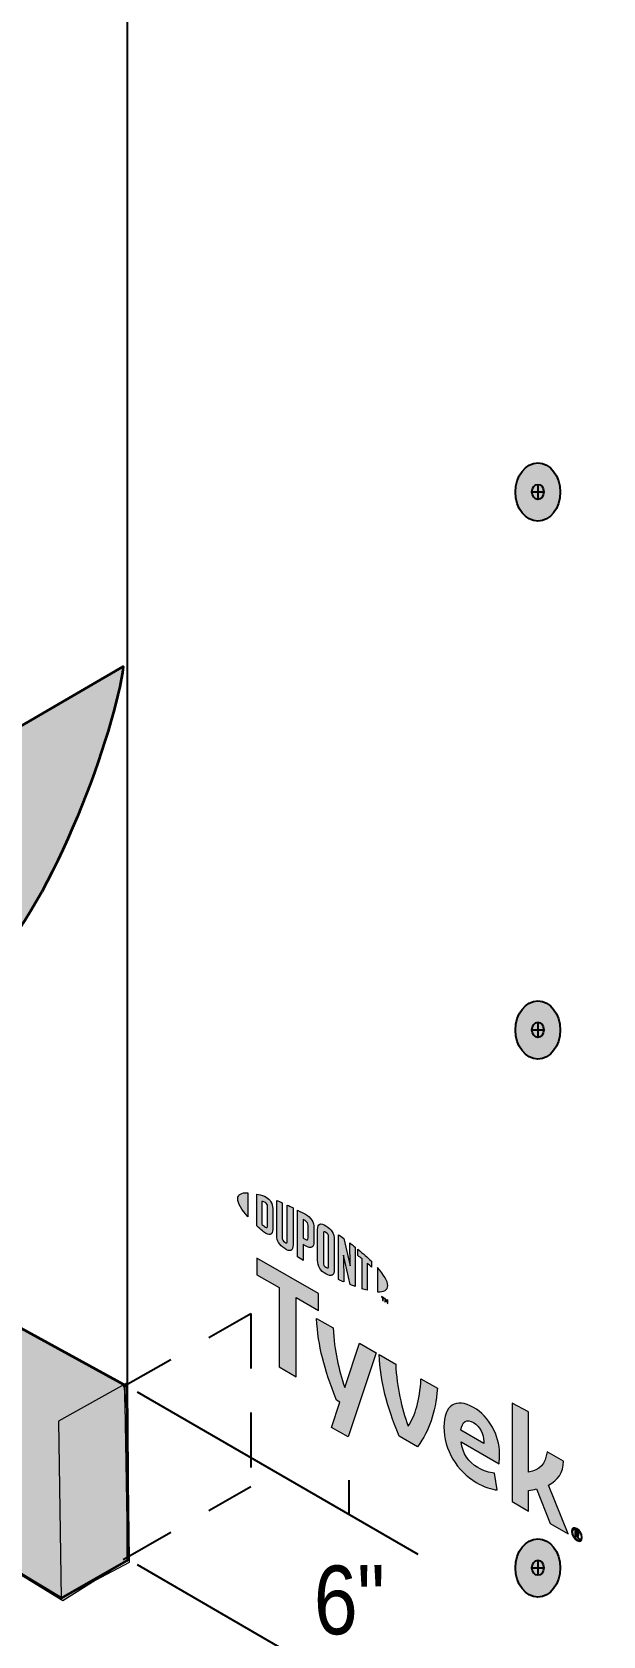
# Model space of a CAD drawing. Header units: inches. Extents: x -20.8 to 74.7, y -53.7 to 19.1.
# Drawn here: x -3.76 to -2.459, y 5.723 to 9.374 of the extents above; entities that cross this region are included whole.
import ezdxf

# ---------------------------------------------------------------- set-up
doc = ezdxf.new("R2010")
doc.units = ezdxf.units.IN
doc.header["$MEASUREMENT"] = 0
for name, pattern in [('AI-Linetype-16', [0.187557, 0.125038, -0.062519]), ('AI-Linetype-17', [0.187557, 0.125038, -0.062519]), ('AI-Linetype-18', [0.187557, 0.125038, -0.062519])]:
    doc.linetypes.add(name, pattern=pattern)
for name, color, linetype, lineweight in [('.ATI-HATCH', 7, 'Continuous', 0), ('G-ANNO-TTLB', 7, 'Continuous', 0), ('LOGOS', 7, 'Continuous', 0), ('TYVEK', 7, 'Continuous', 0)]:
    doc.layers.add(name, color=color, linetype=linetype, lineweight=lineweight)

# ---------------------------------------------------------------- blocks, each defined once
blk = doc.blocks.new('Block_121')
at = {"layer": 'TYVEK', "true_color": 0x003b71, "transparency": 33554687}
h = blk.add_hatch(color=156, dxfattribs=at)
h.dxf.hatch_style = 2
edge = h.paths.add_edge_path()
edge.add_ellipse((-2.6076, 8.3266), major_axis=(0, 0.0664), ratio=0.766948, start_angle=0, end_angle=360)
at = {"layer": 'TYVEK', "color": 252, "lineweight": 25, "true_color": 0x838484}
for p, q in [((-2.6211, 8.327), (-2.5941, 8.327)), ((-2.6076, 8.3442), (-2.6076, 8.3099))]:
    blk.add_line(p, q, dxfattribs=at)
at = {"layer": 'TYVEK', "color": 18, "lineweight": 25, "true_color": 0x000000}
blk.add_ellipse((-2.6076, 8.3266), major_axis=(0, 0.0664), ratio=0.766948, dxfattribs=at)
at = {"layer": 'TYVEK', "color": 252, "lineweight": 25, "true_color": 0x838484}
blk.add_ellipse((-2.6076, 8.327), major_axis=(0, 0.0171), ratio=0.788846, dxfattribs=at)
blk = doc.blocks.new('Block_123')
at = {"layer": 'TYVEK', "true_color": 0x003b71, "transparency": 33554687}
h = blk.add_hatch(color=156, dxfattribs=at)
h.dxf.hatch_style = 2
edge = h.paths.add_edge_path()
edge.add_ellipse((-2.6076, 7.1023), major_axis=(0, 0.0664), ratio=0.766948, start_angle=0, end_angle=360)
at = {"layer": 'TYVEK', "color": 252, "lineweight": 25, "true_color": 0x838484}
for p, q in [((-2.6076, 7.1198), (-2.6076, 7.0856)), ((-2.6211, 7.1027), (-2.5941, 7.1027))]:
    blk.add_line(p, q, dxfattribs=at)
at = {"layer": 'TYVEK', "color": 18, "lineweight": 25, "true_color": 0x000000}
blk.add_ellipse((-2.6076, 7.1023), major_axis=(0, 0.0664), ratio=0.766948, dxfattribs=at)
at = {"layer": 'TYVEK', "color": 252, "lineweight": 25, "true_color": 0x838484}
blk.add_ellipse((-2.6076, 7.1027), major_axis=(0, 0.0171), ratio=0.788846, dxfattribs=at)
blk = doc.blocks.new('Block_124')
at = {"layer": 'TYVEK', "true_color": 0x003b71, "transparency": 33554687}
h = blk.add_hatch(color=156, dxfattribs=at)
h.dxf.hatch_style = 2
edge = h.paths.add_edge_path()
edge.add_ellipse((-2.6076, 5.878), major_axis=(0, 0.0664), ratio=0.766948, start_angle=0, end_angle=360)
at = {"layer": 'TYVEK', "color": 252, "lineweight": 25, "true_color": 0x838484}
for p, q in [((-2.6211, 5.8784), (-2.5941, 5.8784)), ((-2.6076, 5.8955), (-2.6076, 5.8612))]:
    blk.add_line(p, q, dxfattribs=at)
at = {"layer": 'TYVEK', "color": 18, "lineweight": 25, "true_color": 0x000000}
blk.add_ellipse((-2.6076, 5.878), major_axis=(0, 0.0664), ratio=0.766948, dxfattribs=at)
at = {"layer": 'TYVEK', "color": 252, "lineweight": 25, "true_color": 0x838484}
blk.add_ellipse((-2.6076, 5.8784), major_axis=(0, 0.0171), ratio=0.788846, dxfattribs=at)
blk = doc.blocks.new('Block_118')
at = {"layer": 'TYVEK'}
for name in ['Block_121', 'Block_123', 'Block_124']:
    blk.add_blockref(name, (0, 0), dxfattribs=at)
blk = doc.blocks.new('Block_221')
at = {"layer": 'TYVEK', "color": 240, "lineweight": 25, "true_color": 0xed2327}
for p, q in [((-3.5205, 6.2789), (-2.8811, 5.909)), ((-3.0374, 5.9994), (-3.0374, 6.0775)), ((-3.5205, 5.8855), (-2.8811, 5.5156)), ((-3.0374, 5.606), (-3.0374, 5.5278))]:
    blk.add_line(p, q, dxfattribs=at)
at = {"layer": 'TYVEK', "insert": (-3.1166, 5.7239), "char_height": 0.2, "attachment_point": 7, "rotation": 0.9999}
blk.add_mtext('\\C240;\\c2565101;\\FArial Narrow|b0|i0|c1;\\H0.156298;\\W1.000002;6"', dxfattribs=at)
blk = doc.blocks.new('Block_692')
at = {"layer": 'LOGOS', "true_color": 0x838484, "transparency": 33554687}
h = blk.add_hatch(color=252, dxfattribs=at)
h.dxf.hatch_style = 2
edge = h.paths.add_edge_path()
edge.add_spline(control_points=[(-3.2913, 6.7181), (-3.2913, 6.708), (-3.2828, 6.6937), (-3.268, 6.6771), (-3.268, 6.6771), (-3.268, 6.7319), (-3.268, 6.7319), (-3.2828, 6.7324), (-3.2913, 6.728), (-3.2913, 6.7181)], knot_values=[0, 0, 0, 0, 1, 1, 1, 2, 2, 2, 3, 3, 3, 3], degree=3, periodic=0)
h = blk.add_hatch(color=252, dxfattribs=at)
h.dxf.hatch_style = 2
edge = h.paths.add_edge_path()
edge.add_spline(control_points=[(-3.2235, 6.6565), (-3.2235, 6.6523), (-3.2257, 6.6522), (-3.2283, 6.6537), (-3.2304, 6.6549), (-3.2335, 6.6576), (-3.2361, 6.6599), (-3.2361, 6.6599), (-3.2361, 6.7122), (-3.2361, 6.7122), (-3.2335, 6.7115), (-3.2304, 6.7106), (-3.2283, 6.7094), (-3.2257, 6.7079), (-3.2235, 6.7052), (-3.2235, 6.701), (-3.2235, 6.701), (-3.2235, 6.6565), (-3.2235, 6.6565)], knot_values=[0, 0, 0, 0, 1, 1, 1, 2, 2, 2, 3, 3, 3, 4, 4, 4, 5, 5, 5, 6, 6, 6, 6], degree=3, periodic=0)
edge = h.paths.add_edge_path()
edge.add_spline(control_points=[(-3.2266, 6.7221), (-3.2307, 6.7245), (-3.2367, 6.7265), (-3.2475, 6.7289), (-3.2475, 6.7289), (-3.2475, 6.6563), (-3.2475, 6.6563), (-3.238, 6.6476), (-3.2307, 6.6414), (-3.2266, 6.639), (-3.2171, 6.6335), (-3.2117, 6.6371), (-3.2117, 6.6479), (-3.2117, 6.6479), (-3.2117, 6.696), (-3.2117, 6.696), (-3.2117, 6.7068), (-3.2171, 6.7166), (-3.2266, 6.7221)], knot_values=[0, 0, 0, 0, 1, 1, 1, 2, 2, 2, 3, 3, 3, 4, 4, 4, 5, 5, 5, 6, 6, 6, 6], degree=3, periodic=0)
h = blk.add_hatch(color=252, dxfattribs=at)
h.dxf.hatch_style = 2
edge = h.paths.add_edge_path()
edge.add_spline(control_points=[(-3.1784, 6.622), (-3.1784, 6.6178), (-3.1797, 6.6159), (-3.1843, 6.6192), (-3.1888, 6.6224), (-3.19, 6.6253), (-3.19, 6.6302), (-3.19, 6.6302), (-3.19, 6.7092), (-3.19, 6.7092), (-3.193, 6.7106), (-3.1996, 6.7133), (-3.2025, 6.7145), (-3.2025, 6.7145), (-3.2025, 6.6346), (-3.2025, 6.6346), (-3.2025, 6.6219), (-3.1971, 6.6138), (-3.1843, 6.6048), (-3.1726, 6.5965), (-3.1654, 6.5991), (-3.1654, 6.6133), (-3.1654, 6.6133), (-3.1654, 6.6976), (-3.1654, 6.6976), (-3.1679, 6.6989), (-3.1759, 6.7027), (-3.1784, 6.7039), (-3.1784, 6.7039), (-3.1784, 6.622), (-3.1784, 6.622)], knot_values=[0, 0, 0, 0, 1, 1, 1, 2, 2, 2, 3, 3, 3, 4, 4, 4, 5, 5, 5, 6, 6, 6, 7, 7, 7, 8, 8, 8, 9, 9, 9, 10, 10, 10, 10], degree=3, periodic=0)
h = blk.add_hatch(color=252, dxfattribs=at)
h.dxf.hatch_style = 2
edge = h.paths.add_edge_path()
edge.add_spline(control_points=[(-3.131, 6.6293), (-3.131, 6.6247), (-3.1324, 6.6232), (-3.1377, 6.6263), (-3.1377, 6.6263), (-3.1422, 6.6289), (-3.1422, 6.6289), (-3.1422, 6.6289), (-3.1422, 6.6708), (-3.1422, 6.6708), (-3.1402, 6.6698), (-3.1391, 6.6692), (-3.1379, 6.6685), (-3.1322, 6.6652), (-3.131, 6.662), (-3.131, 6.6573), (-3.131, 6.6573), (-3.131, 6.6293), (-3.131, 6.6293)], knot_values=[0, 0, 0, 0, 1, 1, 1, 2, 2, 2, 3, 3, 3, 4, 4, 4, 5, 5, 5, 6, 6, 6, 6], degree=3, periodic=0)
edge = h.paths.add_edge_path()
edge.add_spline(control_points=[(-3.1371, 6.6829), (-3.1394, 6.6842), (-3.1477, 6.6886), (-3.1552, 6.6925), (-3.1552, 6.6925), (-3.1552, 6.5862), (-3.1552, 6.5862), (-3.1527, 6.5846), (-3.1459, 6.5802), (-3.1422, 6.578), (-3.1422, 6.578), (-3.1422, 6.6141), (-3.1422, 6.6141), (-3.1422, 6.6141), (-3.1371, 6.6112), (-3.1371, 6.6112), (-3.1235, 6.6033), (-3.1178, 6.6071), (-3.1178, 6.6206), (-3.1178, 6.6206), (-3.1178, 6.6519), (-3.1178, 6.6519), (-3.1178, 6.6651), (-3.1242, 6.6754), (-3.1371, 6.6829)], knot_values=[0, 0, 0, 0, 1, 1, 1, 2, 2, 2, 3, 3, 3, 4, 4, 4, 5, 5, 5, 6, 6, 6, 7, 7, 7, 8, 8, 8, 8], degree=3, periodic=0)
h = blk.add_hatch(color=252, dxfattribs=at)
h.dxf.hatch_style = 2
edge = h.paths.add_edge_path()
edge.add_spline(control_points=[(-3.0844, 6.5653), (-3.0844, 6.5611), (-3.0857, 6.5596), (-3.0903, 6.5622), (-3.095, 6.5647), (-3.0963, 6.5678), (-3.0963, 6.5722), (-3.0963, 6.5722), (-3.0963, 6.6384), (-3.0963, 6.6384), (-3.0963, 6.6428), (-3.095, 6.6445), (-3.0903, 6.6416), (-3.0857, 6.6387), (-3.0844, 6.6358), (-3.0844, 6.6316), (-3.0844, 6.6316), (-3.0844, 6.5653), (-3.0844, 6.5653)], knot_values=[0, 0, 0, 0, 1, 1, 1, 2, 2, 2, 3, 3, 3, 4, 4, 4, 5, 5, 5, 6, 6, 6, 6], degree=3, periodic=0)
edge = h.paths.add_edge_path()
edge.add_spline(control_points=[(-3.0903, 6.6564), (-3.1023, 6.6641), (-3.1095, 6.6621), (-3.1095, 6.6481), (-3.1095, 6.6481), (-3.1095, 6.5786), (-3.1095, 6.5786), (-3.1095, 6.5638), (-3.103, 6.5539), (-3.0903, 6.5472), (-3.0778, 6.5406), (-3.0713, 6.5423), (-3.0713, 6.558), (-3.0713, 6.558), (-3.0713, 6.6244), (-3.0713, 6.6244), (-3.0713, 6.6394), (-3.0772, 6.6481), (-3.0903, 6.6564)], knot_values=[0, 0, 0, 0, 1, 1, 1, 2, 2, 2, 3, 3, 3, 4, 4, 4, 5, 5, 5, 6, 6, 6, 6], degree=3, periodic=0)
h = blk.add_hatch(color=252, dxfattribs=at)
h.dxf.hatch_style = 2
edge = h.paths.add_edge_path()
edge.add_spline(control_points=[(-3.0351, 6.5654), (-3.0351, 6.5654), (-3.0496, 6.6278), (-3.0496, 6.6278), (-3.0535, 6.6306), (-3.0582, 6.634), (-3.0619, 6.6365), (-3.0619, 6.6365), (-3.0619, 6.5345), (-3.0619, 6.5345), (-3.0593, 6.5333), (-3.0528, 6.5303), (-3.0494, 6.5289), (-3.0494, 6.5289), (-3.0504, 6.5896), (-3.0504, 6.5896), (-3.0504, 6.5896), (-3.0351, 6.523), (-3.0351, 6.523), (-3.0319, 6.5217), (-3.0271, 6.5199), (-3.024, 6.5188), (-3.024, 6.5188), (-3.024, 6.6084), (-3.024, 6.6084), (-3.0272, 6.611), (-3.0332, 6.6156), (-3.036, 6.6177), (-3.036, 6.6177), (-3.0351, 6.5654), (-3.0351, 6.5654)], knot_values=[0, 0, 0, 0, 1, 1, 1, 2, 2, 2, 3, 3, 3, 4, 4, 4, 5, 5, 5, 6, 6, 6, 7, 7, 7, 8, 8, 8, 9, 9, 9, 10, 10, 10, 10], degree=3, periodic=0)
h = blk.add_hatch(color=252, dxfattribs=at)
h.dxf.hatch_style = 2
edge = h.paths.add_edge_path()
edge.add_spline(control_points=[(-3.0175, 6.589), (-3.0143, 6.5865), (-3.0111, 6.5839), (-3.008, 6.5813), (-3.008, 6.5813), (-3.008, 6.5135), (-3.008, 6.5135), (-3.0052, 6.5126), (-2.9999, 6.5112), (-2.9964, 6.5103), (-2.9964, 6.5103), (-2.9964, 6.5714), (-2.9964, 6.5714), (-2.993, 6.5684), (-2.9898, 6.5656), (-2.9869, 6.5629), (-2.9869, 6.5629), (-2.9869, 6.576), (-2.9869, 6.576), (-2.9961, 6.585), (-3.006, 6.5937), (-3.0175, 6.6032), (-3.0175, 6.6032), (-3.0175, 6.589), (-3.0175, 6.589)], knot_values=[0, 0, 0, 0, 1, 1, 1, 2, 2, 2, 3, 3, 3, 4, 4, 4, 5, 5, 5, 6, 6, 6, 7, 7, 7, 8, 8, 8, 8], degree=3, periodic=0)
h = blk.add_hatch(color=252, dxfattribs=at)
h.dxf.hatch_style = 2
edge = h.paths.add_edge_path()
edge.add_spline(control_points=[(-2.9496, 6.5208), (-2.9496, 6.5107), (-2.9581, 6.5062), (-2.9729, 6.5067), (-2.9729, 6.5067), (-2.9729, 6.5615), (-2.9729, 6.5615), (-2.9581, 6.5449), (-2.9496, 6.5307), (-2.9496, 6.5208)], knot_values=[0, 0, 0, 0, 1, 1, 1, 2, 2, 2, 3, 3, 3, 3], degree=3, periodic=0)
h = blk.add_hatch(color=252, dxfattribs=at)
h.dxf.hatch_style = 2
edge = h.paths.add_edge_path()
edge.add_spline(control_points=[(-2.9565, 6.4918), (-2.9565, 6.4918), (-2.9551, 6.491), (-2.9551, 6.491), (-2.9551, 6.491), (-2.953, 6.486), (-2.953, 6.486), (-2.953, 6.486), (-2.9509, 6.4886), (-2.9509, 6.4886), (-2.9509, 6.4886), (-2.9496, 6.4878), (-2.9496, 6.4878), (-2.9496, 6.4878), (-2.9496, 6.4799), (-2.9496, 6.4799), (-2.9496, 6.4799), (-2.9508, 6.4806), (-2.9508, 6.4806), (-2.9508, 6.4806), (-2.9508, 6.4863), (-2.9508, 6.4863), (-2.9508, 6.4863), (-2.953, 6.4837), (-2.953, 6.4837), (-2.953, 6.4837), (-2.9531, 6.4838), (-2.9531, 6.4838), (-2.9531, 6.4838), (-2.9552, 6.4888), (-2.9552, 6.4888), (-2.9552, 6.4888), (-2.9552, 6.4832), (-2.9552, 6.4832), (-2.9552, 6.4832), (-2.9565, 6.4839), (-2.9565, 6.4839), (-2.9565, 6.4839), (-2.9565, 6.4918), (-2.9565, 6.4918)], knot_values=[0, 0, 0, 0, 1, 1, 1, 2, 2, 2, 3, 3, 3, 4, 4, 4, 5, 5, 5, 6, 6, 6, 7, 7, 7, 8, 8, 8, 9, 9, 9, 10, 10, 10, 11, 11, 11, 12, 12, 12, 13, 13, 13, 13], degree=3, periodic=0)
edge = h.paths.add_edge_path()
edge.add_spline(control_points=[(-2.9614, 6.4933), (-2.9614, 6.4933), (-2.9635, 6.4945), (-2.9635, 6.4945), (-2.9635, 6.4945), (-2.9635, 6.4959), (-2.9635, 6.4959), (-2.9635, 6.4959), (-2.958, 6.4927), (-2.958, 6.4927), (-2.958, 6.4927), (-2.958, 6.4913), (-2.958, 6.4913), (-2.958, 6.4913), (-2.9601, 6.4925), (-2.9601, 6.4925), (-2.9601, 6.4925), (-2.9601, 6.486), (-2.9601, 6.486), (-2.9601, 6.486), (-2.9614, 6.4867), (-2.9614, 6.4867), (-2.9614, 6.4867), (-2.9614, 6.4933), (-2.9614, 6.4933)], knot_values=[0, 0, 0, 0, 1, 1, 1, 2, 2, 2, 3, 3, 3, 4, 4, 4, 5, 5, 5, 6, 6, 6, 7, 7, 7, 8, 8, 8, 8], degree=3, periodic=0)
at = {"layer": 'LOGOS'}
for points, knots in [([(-3.2913, 6.7181), (-3.2913, 6.708), (-3.2828, 6.6937), (-3.268, 6.6771), (-3.268, 6.6771), (-3.268, 6.7319), (-3.268, 6.7319), (-3.2828, 6.7324), (-3.2913, 6.728), (-3.2913, 6.7181)], [0, 0, 0, 0, 1, 1, 1, 2, 2, 2, 3, 3, 3, 3]), ([(-3.2266, 6.7221), (-3.2307, 6.7245), (-3.2367, 6.7265), (-3.2475, 6.7289), (-3.2475, 6.7289), (-3.2475, 6.6563), (-3.2475, 6.6563), (-3.238, 6.6476), (-3.2307, 6.6414), (-3.2266, 6.639), (-3.2171, 6.6335), (-3.2117, 6.6371), (-3.2117, 6.6479), (-3.2117, 6.6479), (-3.2117, 6.696), (-3.2117, 6.696), (-3.2117, 6.7068), (-3.2171, 6.7166), (-3.2266, 6.7221)], [0, 0, 0, 0, 1, 1, 1, 2, 2, 2, 3, 3, 3, 4, 4, 4, 5, 5, 5, 6, 6, 6, 6]), ([(-3.2235, 6.6565), (-3.2235, 6.6523), (-3.2257, 6.6522), (-3.2283, 6.6537), (-3.2304, 6.6549), (-3.2335, 6.6576), (-3.2361, 6.6599), (-3.2361, 6.6599), (-3.2361, 6.7122), (-3.2361, 6.7122), (-3.2335, 6.7115), (-3.2304, 6.7106), (-3.2283, 6.7094), (-3.2257, 6.7079), (-3.2235, 6.7052), (-3.2235, 6.701), (-3.2235, 6.701), (-3.2235, 6.6565), (-3.2235, 6.6565)], [0, 0, 0, 0, 1, 1, 1, 2, 2, 2, 3, 3, 3, 4, 4, 4, 5, 5, 5, 6, 6, 6, 6]), ([(-3.1784, 6.622), (-3.1784, 6.6178), (-3.1797, 6.6159), (-3.1843, 6.6192), (-3.1888, 6.6224), (-3.19, 6.6253), (-3.19, 6.6302), (-3.19, 6.6302), (-3.19, 6.7092), (-3.19, 6.7092), (-3.193, 6.7106), (-3.1996, 6.7133), (-3.2025, 6.7145), (-3.2025, 6.7145), (-3.2025, 6.6346), (-3.2025, 6.6346), (-3.2025, 6.6219), (-3.1971, 6.6138), (-3.1843, 6.6048), (-3.1726, 6.5965), (-3.1654, 6.5991), (-3.1654, 6.6133), (-3.1654, 6.6133), (-3.1654, 6.6976), (-3.1654, 6.6976), (-3.1679, 6.6989), (-3.1759, 6.7027), (-3.1784, 6.7039), (-3.1784, 6.7039), (-3.1784, 6.622), (-3.1784, 6.622)], [0, 0, 0, 0, 1, 1, 1, 2, 2, 2, 3, 3, 3, 4, 4, 4, 5, 5, 5, 6, 6, 6, 7, 7, 7, 8, 8, 8, 9, 9, 9, 10, 10, 10, 10]), ([(-3.1371, 6.6829), (-3.1394, 6.6842), (-3.1477, 6.6886), (-3.1552, 6.6925), (-3.1552, 6.6925), (-3.1552, 6.5862), (-3.1552, 6.5862), (-3.1527, 6.5846), (-3.1459, 6.5802), (-3.1422, 6.578), (-3.1422, 6.578), (-3.1422, 6.6141), (-3.1422, 6.6141), (-3.1422, 6.6141), (-3.1371, 6.6112), (-3.1371, 6.6112), (-3.1235, 6.6033), (-3.1178, 6.6071), (-3.1178, 6.6206), (-3.1178, 6.6206), (-3.1178, 6.6519), (-3.1178, 6.6519), (-3.1178, 6.6651), (-3.1242, 6.6754), (-3.1371, 6.6829)], [0, 0, 0, 0, 1, 1, 1, 2, 2, 2, 3, 3, 3, 4, 4, 4, 5, 5, 5, 6, 6, 6, 7, 7, 7, 8, 8, 8, 8]), ([(-3.131, 6.6293), (-3.131, 6.6247), (-3.1324, 6.6232), (-3.1377, 6.6263), (-3.1377, 6.6263), (-3.1422, 6.6289), (-3.1422, 6.6289), (-3.1422, 6.6289), (-3.1422, 6.6708), (-3.1422, 6.6708), (-3.1402, 6.6698), (-3.1391, 6.6692), (-3.1379, 6.6685), (-3.1322, 6.6652), (-3.131, 6.662), (-3.131, 6.6573), (-3.131, 6.6573), (-3.131, 6.6293), (-3.131, 6.6293)], [0, 0, 0, 0, 1, 1, 1, 2, 2, 2, 3, 3, 3, 4, 4, 4, 5, 5, 5, 6, 6, 6, 6]), ([(-3.0903, 6.6564), (-3.1023, 6.6641), (-3.1095, 6.6621), (-3.1095, 6.6481), (-3.1095, 6.6481), (-3.1095, 6.5786), (-3.1095, 6.5786), (-3.1095, 6.5638), (-3.103, 6.5539), (-3.0903, 6.5472), (-3.0778, 6.5406), (-3.0713, 6.5423), (-3.0713, 6.558), (-3.0713, 6.558), (-3.0713, 6.6244), (-3.0713, 6.6244), (-3.0713, 6.6394), (-3.0772, 6.6481), (-3.0903, 6.6564)], [0, 0, 0, 0, 1, 1, 1, 2, 2, 2, 3, 3, 3, 4, 4, 4, 5, 5, 5, 6, 6, 6, 6]), ([(-3.0844, 6.5653), (-3.0844, 6.5611), (-3.0857, 6.5596), (-3.0903, 6.5622), (-3.095, 6.5647), (-3.0963, 6.5678), (-3.0963, 6.5722), (-3.0963, 6.5722), (-3.0963, 6.6384), (-3.0963, 6.6384), (-3.0963, 6.6428), (-3.095, 6.6445), (-3.0903, 6.6416), (-3.0857, 6.6387), (-3.0844, 6.6358), (-3.0844, 6.6316), (-3.0844, 6.6316), (-3.0844, 6.5653), (-3.0844, 6.5653)], [0, 0, 0, 0, 1, 1, 1, 2, 2, 2, 3, 3, 3, 4, 4, 4, 5, 5, 5, 6, 6, 6, 6]), ([(-3.0351, 6.5654), (-3.0351, 6.5654), (-3.0496, 6.6278), (-3.0496, 6.6278), (-3.0535, 6.6306), (-3.0582, 6.634), (-3.0619, 6.6365), (-3.0619, 6.6365), (-3.0619, 6.5345), (-3.0619, 6.5345), (-3.0593, 6.5333), (-3.0528, 6.5303), (-3.0494, 6.5289), (-3.0494, 6.5289), (-3.0504, 6.5896), (-3.0504, 6.5896), (-3.0504, 6.5896), (-3.0351, 6.523), (-3.0351, 6.523), (-3.0319, 6.5217), (-3.0271, 6.5199), (-3.024, 6.5188), (-3.024, 6.5188), (-3.024, 6.6084), (-3.024, 6.6084), (-3.0272, 6.611), (-3.0332, 6.6156), (-3.036, 6.6177), (-3.036, 6.6177), (-3.0351, 6.5654), (-3.0351, 6.5654)], [0, 0, 0, 0, 1, 1, 1, 2, 2, 2, 3, 3, 3, 4, 4, 4, 5, 5, 5, 6, 6, 6, 7, 7, 7, 8, 8, 8, 9, 9, 9, 10, 10, 10, 10]), ([(-3.0175, 6.589), (-3.0143, 6.5865), (-3.0111, 6.5839), (-3.008, 6.5813), (-3.008, 6.5813), (-3.008, 6.5135), (-3.008, 6.5135), (-3.0052, 6.5126), (-2.9999, 6.5112), (-2.9964, 6.5103), (-2.9964, 6.5103), (-2.9964, 6.5714), (-2.9964, 6.5714), (-2.993, 6.5684), (-2.9898, 6.5656), (-2.9869, 6.5629), (-2.9869, 6.5629), (-2.9869, 6.576), (-2.9869, 6.576), (-2.9961, 6.585), (-3.006, 6.5937), (-3.0175, 6.6032), (-3.0175, 6.6032), (-3.0175, 6.589), (-3.0175, 6.589)], [0, 0, 0, 0, 1, 1, 1, 2, 2, 2, 3, 3, 3, 4, 4, 4, 5, 5, 5, 6, 6, 6, 7, 7, 7, 8, 8, 8, 8]), ([(-2.9496, 6.5208), (-2.9496, 6.5107), (-2.9581, 6.5062), (-2.9729, 6.5067), (-2.9729, 6.5067), (-2.9729, 6.5615), (-2.9729, 6.5615), (-2.9581, 6.5449), (-2.9496, 6.5307), (-2.9496, 6.5208)], [0, 0, 0, 0, 1, 1, 1, 2, 2, 2, 3, 3, 3, 3]), ([(-2.9614, 6.4933), (-2.9614, 6.4933), (-2.9635, 6.4945), (-2.9635, 6.4945), (-2.9635, 6.4945), (-2.9635, 6.4959), (-2.9635, 6.4959), (-2.9635, 6.4959), (-2.958, 6.4927), (-2.958, 6.4927), (-2.958, 6.4927), (-2.958, 6.4913), (-2.958, 6.4913), (-2.958, 6.4913), (-2.9601, 6.4925), (-2.9601, 6.4925), (-2.9601, 6.4925), (-2.9601, 6.486), (-2.9601, 6.486), (-2.9601, 6.486), (-2.9614, 6.4867), (-2.9614, 6.4867), (-2.9614, 6.4867), (-2.9614, 6.4933), (-2.9614, 6.4933)], [0, 0, 0, 0, 1, 1, 1, 2, 2, 2, 3, 3, 3, 4, 4, 4, 5, 5, 5, 6, 6, 6, 7, 7, 7, 8, 8, 8, 8]), ([(-2.9565, 6.4918), (-2.9565, 6.4918), (-2.9551, 6.491), (-2.9551, 6.491), (-2.9551, 6.491), (-2.953, 6.486), (-2.953, 6.486), (-2.953, 6.486), (-2.9509, 6.4886), (-2.9509, 6.4886), (-2.9509, 6.4886), (-2.9496, 6.4878), (-2.9496, 6.4878), (-2.9496, 6.4878), (-2.9496, 6.4799), (-2.9496, 6.4799), (-2.9496, 6.4799), (-2.9508, 6.4806), (-2.9508, 6.4806), (-2.9508, 6.4806), (-2.9508, 6.4863), (-2.9508, 6.4863), (-2.9508, 6.4863), (-2.953, 6.4837), (-2.953, 6.4837), (-2.953, 6.4837), (-2.9531, 6.4838), (-2.9531, 6.4838), (-2.9531, 6.4838), (-2.9552, 6.4888), (-2.9552, 6.4888), (-2.9552, 6.4888), (-2.9552, 6.4832), (-2.9552, 6.4832), (-2.9552, 6.4832), (-2.9565, 6.4839), (-2.9565, 6.4839), (-2.9565, 6.4839), (-2.9565, 6.4918), (-2.9565, 6.4918)], [0, 0, 0, 0, 1, 1, 1, 2, 2, 2, 3, 3, 3, 4, 4, 4, 5, 5, 5, 6, 6, 6, 7, 7, 7, 8, 8, 8, 9, 9, 9, 10, 10, 10, 11, 11, 11, 12, 12, 12, 13, 13, 13, 13])]:
    blk.add_open_spline(points, degree=3, knots=knots, dxfattribs=at)
blk = doc.blocks.new('Block_696')
at = {"layer": 'LOGOS', "true_color": 0x838484, "transparency": 33554687}
h = blk.add_hatch(color=252, dxfattribs=at)
h.dxf.hatch_style = 2
h.paths.add_polyline_path([(-3.1072, 6.5023), (-3.2475, 6.5833), (-3.2475, 6.5452), (-3.1968, 6.516), (-3.1968, 6.3355), (-3.1579, 6.313), (-3.1579, 6.4935), (-3.1072, 6.4642)])
h = blk.add_hatch(color=252, dxfattribs=at)
h.dxf.hatch_style = 2
edge = h.paths.add_edge_path()
edge.add_spline(control_points=[(-2.874, 6.3087), (-2.8765, 6.2567), (-2.8868, 6.2264), (-2.9029, 6.2004), (-2.9184, 6.2447), (-2.9285, 6.2867), (-2.9315, 6.3418), (-2.9315, 6.3418), (-2.9694, 6.3637), (-2.9694, 6.3637), (-2.9653, 6.2986), (-2.953, 6.2512), (-2.9236, 6.1777), (-2.9236, 6.1777), (-2.8819, 6.1536), (-2.8819, 6.1536), (-2.8536, 6.1938), (-2.8419, 6.2273), (-2.8364, 6.2869), (-2.8364, 6.2869), (-2.874, 6.3087), (-2.874, 6.3087)], knot_values=[0, 0, 0, 0, 1, 1, 1, 2, 2, 2, 3, 3, 3, 4, 4, 4, 5, 5, 5, 6, 6, 6, 7, 7, 7, 7], degree=3, periodic=0)
h = blk.add_hatch(color=252, dxfattribs=at)
h.dxf.hatch_style = 2
edge = h.paths.add_edge_path()
edge.add_spline(control_points=[(-2.7828, 6.1913), (-2.7828, 6.1913), (-2.731, 6.1614), (-2.731, 6.1614), (-2.731, 6.1614), (-2.731, 6.1652), (-2.731, 6.1652), (-2.731, 6.1827), (-2.7392, 6.2002), (-2.7542, 6.2089), (-2.77, 6.218), (-2.7803, 6.2112), (-2.7828, 6.1913)], knot_values=[0, 0, 0, 0, 1, 1, 1, 2, 2, 2, 3, 3, 3, 4, 4, 4, 4], degree=3, periodic=0)
edge = h.paths.add_edge_path()
edge.add_spline(control_points=[(-2.7002, 6.0556), (-2.7122, 6.0563), (-2.7299, 6.0621), (-2.7479, 6.0725), (-2.7917, 6.0978), (-2.8217, 6.147), (-2.8217, 6.1988), (-2.8217, 6.2485), (-2.7942, 6.2663), (-2.7542, 6.2432), (-2.7185, 6.2226), (-2.695, 6.18), (-2.695, 6.1382), (-2.695, 6.1288), (-2.6956, 6.121), (-2.6961, 6.1151), (-2.6961, 6.1151), (-2.7822, 6.1648), (-2.7822, 6.1648), (-2.7787, 6.1378), (-2.7659, 6.1191), (-2.7441, 6.1065), (-2.7307, 6.0988), (-2.7179, 6.0949), (-2.7062, 6.0937), (-2.7062, 6.0937), (-2.7002, 6.0556), (-2.7002, 6.0556)], knot_values=[0, 0, 0, 0, 1, 1, 1, 2, 2, 2, 3, 3, 3, 4, 4, 4, 5, 5, 5, 6, 6, 6, 7, 7, 7, 8, 8, 8, 9, 9, 9, 9], degree=3, periodic=0)
h = blk.add_hatch(color=252, dxfattribs=at)
h.dxf.hatch_style = 2
edge = h.paths.add_edge_path()
edge.add_spline(control_points=[(-2.5836, 6.0667), (-2.5836, 6.0667), (-2.5384, 5.9553), (-2.5384, 5.9553), (-2.5384, 5.9553), (-2.5793, 5.9789), (-2.5793, 5.9789), (-2.5793, 5.9789), (-2.6106, 6.0579), (-2.6106, 6.0579), (-2.6163, 6.0565), (-2.6223, 6.0553), (-2.6288, 6.0544), (-2.6288, 6.0544), (-2.6288, 6.0075), (-2.6288, 6.0075), (-2.6288, 6.0075), (-2.6664, 6.0292), (-2.6664, 6.0292), (-2.6664, 6.0292), (-2.6664, 6.2531), (-2.6664, 6.2531), (-2.6664, 6.2531), (-2.6288, 6.2336), (-2.6288, 6.2336), (-2.6288, 6.2336), (-2.6288, 6.0959), (-2.6288, 6.0959), (-2.6032, 6.1002), (-2.5907, 6.1148), (-2.5863, 6.1426), (-2.5863, 6.1426), (-2.549, 6.121), (-2.549, 6.121), (-2.5498, 6.0946), (-2.5618, 6.0775), (-2.5836, 6.0667)], knot_values=[0, 0, 0, 0, 1, 1, 1, 2, 2, 2, 3, 3, 3, 4, 4, 4, 5, 5, 5, 6, 6, 6, 7, 7, 7, 8, 8, 8, 9, 9, 9, 10, 10, 10, 11, 11, 11, 12, 12, 12, 12], degree=3, periodic=0)
at = {"layer": 'LOGOS'}
blk.add_lwpolyline([(-3.1072, 6.5023), (-3.2475, 6.5833), (-3.2475, 6.5452), (-3.1968, 6.516), (-3.1968, 6.3355), (-3.1579, 6.313), (-3.1579, 6.4935), (-3.1072, 6.4642)], close=True, dxfattribs=at)
for points, knots in [([(-2.874, 6.3087), (-2.8765, 6.2567), (-2.8868, 6.2264), (-2.9029, 6.2004), (-2.9184, 6.2447), (-2.9285, 6.2867), (-2.9315, 6.3418), (-2.9315, 6.3418), (-2.9694, 6.3637), (-2.9694, 6.3637), (-2.9653, 6.2986), (-2.953, 6.2512), (-2.9236, 6.1777), (-2.9236, 6.1777), (-2.8819, 6.1536), (-2.8819, 6.1536), (-2.8536, 6.1938), (-2.8419, 6.2273), (-2.8364, 6.2869), (-2.8364, 6.2869), (-2.874, 6.3087), (-2.874, 6.3087)], [0, 0, 0, 0, 1, 1, 1, 2, 2, 2, 3, 3, 3, 4, 4, 4, 5, 5, 5, 6, 6, 6, 7, 7, 7, 7]), ([(-2.7002, 6.0556), (-2.7122, 6.0563), (-2.7299, 6.0621), (-2.7479, 6.0725), (-2.7917, 6.0978), (-2.8217, 6.147), (-2.8217, 6.1988), (-2.8217, 6.2485), (-2.7942, 6.2663), (-2.7542, 6.2432), (-2.7185, 6.2226), (-2.695, 6.18), (-2.695, 6.1382), (-2.695, 6.1288), (-2.6956, 6.121), (-2.6961, 6.1151), (-2.6961, 6.1151), (-2.7822, 6.1648), (-2.7822, 6.1648), (-2.7787, 6.1378), (-2.7659, 6.1191), (-2.7441, 6.1065), (-2.7307, 6.0988), (-2.7179, 6.0949), (-2.7062, 6.0937), (-2.7062, 6.0937), (-2.7002, 6.0556), (-2.7002, 6.0556)], [0, 0, 0, 0, 1, 1, 1, 2, 2, 2, 3, 3, 3, 4, 4, 4, 5, 5, 5, 6, 6, 6, 7, 7, 7, 8, 8, 8, 9, 9, 9, 9]), ([(-2.5836, 6.0667), (-2.5836, 6.0667), (-2.5384, 5.9553), (-2.5384, 5.9553), (-2.5384, 5.9553), (-2.5793, 5.9789), (-2.5793, 5.9789), (-2.5793, 5.9789), (-2.6106, 6.0579), (-2.6106, 6.0579), (-2.6163, 6.0565), (-2.6223, 6.0553), (-2.6288, 6.0544), (-2.6288, 6.0544), (-2.6288, 6.0075), (-2.6288, 6.0075), (-2.6288, 6.0075), (-2.6664, 6.0292), (-2.6664, 6.0292), (-2.6664, 6.0292), (-2.6664, 6.2531), (-2.6664, 6.2531), (-2.6664, 6.2531), (-2.6288, 6.2336), (-2.6288, 6.2336), (-2.6288, 6.2336), (-2.6288, 6.0959), (-2.6288, 6.0959), (-2.6032, 6.1002), (-2.5907, 6.1148), (-2.5863, 6.1426), (-2.5863, 6.1426), (-2.549, 6.121), (-2.549, 6.121), (-2.5498, 6.0946), (-2.5618, 6.0775), (-2.5836, 6.0667)], [0, 0, 0, 0, 1, 1, 1, 2, 2, 2, 3, 3, 3, 4, 4, 4, 5, 5, 5, 6, 6, 6, 7, 7, 7, 8, 8, 8, 9, 9, 9, 10, 10, 10, 11, 11, 11, 12, 12, 12, 12]), ([(-2.7828, 6.1913), (-2.7828, 6.1913), (-2.731, 6.1614), (-2.731, 6.1614), (-2.731, 6.1614), (-2.731, 6.1652), (-2.731, 6.1652), (-2.731, 6.1827), (-2.7392, 6.2002), (-2.7542, 6.2089), (-2.77, 6.218), (-2.7803, 6.2112), (-2.7828, 6.1913)], [0, 0, 0, 0, 1, 1, 1, 2, 2, 2, 3, 3, 3, 4, 4, 4, 4])]:
    blk.add_open_spline(points, degree=3, knots=knots, dxfattribs=at)
blk = doc.blocks.new('Block_695')
at = {"layer": 'LOGOS', "true_color": 0x838484, "transparency": 33554687}
h = blk.add_hatch(color=252, dxfattribs=at)
h.dxf.hatch_style = 2
edge = h.paths.add_edge_path()
edge.add_spline(control_points=[(-3.0136, 6.3893), (-3.0136, 6.3893), (-3.0474, 6.2886), (-3.0474, 6.2886), (-3.0617, 6.3307), (-3.071, 6.3714), (-3.0739, 6.4241), (-3.0739, 6.4241), (-3.1118, 6.4459), (-3.1118, 6.4459), (-3.1077, 6.3808), (-3.0954, 6.3334), (-3.066, 6.2599), (-3.066, 6.2599), (-3.0584, 6.2556), (-3.0584, 6.2556), (-3.0584, 6.2556), (-3.0777, 6.198), (-3.0777, 6.198), (-3.0777, 6.198), (-3.0401, 6.1763), (-3.0401, 6.1763), (-3.0401, 6.1763), (-2.976, 6.3676), (-2.976, 6.3676), (-2.976, 6.3676), (-3.0136, 6.3893), (-3.0136, 6.3893)], knot_values=[0, 0, 0, 0, 1, 1, 1, 2, 2, 2, 3, 3, 3, 4, 4, 4, 5, 5, 5, 6, 6, 6, 7, 7, 7, 8, 8, 8, 9, 9, 9, 9], degree=3, periodic=0)
at = {"layer": 'LOGOS'}
blk.add_open_spline([(-3.0136, 6.3893), (-3.0136, 6.3893), (-3.0474, 6.2886), (-3.0474, 6.2886), (-3.0617, 6.3307), (-3.071, 6.3714), (-3.0739, 6.4241), (-3.0739, 6.4241), (-3.1118, 6.4459), (-3.1118, 6.4459), (-3.1077, 6.3808), (-3.0954, 6.3334), (-3.066, 6.2599), (-3.066, 6.2599), (-3.0584, 6.2556), (-3.0584, 6.2556), (-3.0584, 6.2556), (-3.0777, 6.198), (-3.0777, 6.198), (-3.0777, 6.198), (-3.0401, 6.1763), (-3.0401, 6.1763), (-3.0401, 6.1763), (-2.976, 6.3676), (-2.976, 6.3676), (-2.976, 6.3676), (-3.0136, 6.3893), (-3.0136, 6.3893)], degree=3, knots=[0, 0, 0, 0, 1, 1, 1, 2, 2, 2, 3, 3, 3, 4, 4, 4, 5, 5, 5, 6, 6, 6, 7, 7, 7, 8, 8, 8, 9, 9, 9, 9], dxfattribs=at)
blk.add_blockref('Block_696', (0, 0), dxfattribs=at)
blk = doc.blocks.new('Block_697')
at = {"layer": 'LOGOS', "true_color": 0x838484, "transparency": 33554687}
h = blk.add_hatch(color=252, dxfattribs=at)
h.dxf.hatch_style = 2
edge = h.paths.add_edge_path()
edge.add_spline(control_points=[(-2.5204, 5.9596), (-2.5204, 5.9596), (-2.5204, 5.9555), (-2.5204, 5.9555), (-2.5204, 5.9555), (-2.5188, 5.9546), (-2.5188, 5.9546), (-2.5173, 5.9538), (-2.5165, 5.9538), (-2.5165, 5.9553), (-2.5165, 5.9569), (-2.5173, 5.9579), (-2.5188, 5.9587), (-2.5188, 5.9587), (-2.5204, 5.9596), (-2.5204, 5.9596)], knot_values=[0, 0, 0, 0, 1, 1, 1, 2, 2, 2, 3, 3, 3, 4, 4, 4, 5, 5, 5, 5], degree=3, periodic=0)
edge = h.paths.add_edge_path()
edge.add_spline(control_points=[(-2.523, 5.9638), (-2.523, 5.9638), (-2.5188, 5.9613), (-2.5188, 5.9613), (-2.5155, 5.9594), (-2.5139, 5.9567), (-2.5139, 5.9538), (-2.5139, 5.9519), (-2.5147, 5.9509), (-2.5163, 5.9511), (-2.5155, 5.9489), (-2.5144, 5.9465), (-2.5131, 5.9439), (-2.5131, 5.9439), (-2.5162, 5.9457), (-2.5162, 5.9457), (-2.5174, 5.9481), (-2.5183, 5.9501), (-2.519, 5.9522), (-2.519, 5.9522), (-2.5204, 5.953), (-2.5204, 5.953), (-2.5204, 5.953), (-2.5204, 5.9481), (-2.5204, 5.9481), (-2.5204, 5.9481), (-2.523, 5.9496), (-2.523, 5.9496), (-2.523, 5.9496), (-2.523, 5.9638), (-2.523, 5.9638)], knot_values=[0, 0, 0, 0, 1, 1, 1, 2, 2, 2, 3, 3, 3, 4, 4, 4, 5, 5, 5, 6, 6, 6, 7, 7, 7, 8, 8, 8, 9, 9, 9, 10, 10, 10, 10], degree=3, periodic=0)
edge = h.paths.add_edge_path()
edge.add_spline(control_points=[(-2.5187, 5.9649), (-2.5246, 5.9683), (-2.528, 5.9663), (-2.528, 5.9593), (-2.528, 5.9522), (-2.5246, 5.9464), (-2.5187, 5.943), (-2.5128, 5.9396), (-2.5093, 5.9414), (-2.5093, 5.9485), (-2.5093, 5.9556), (-2.5128, 5.9615), (-2.5187, 5.9649)], knot_values=[0, 0, 0, 0, 1, 1, 1, 2, 2, 2, 3, 3, 3, 4, 4, 4, 4], degree=3, periodic=0)
edge = h.paths.add_edge_path()
edge.add_spline(control_points=[(-2.5187, 5.9677), (-2.5114, 5.9635), (-2.5065, 5.9553), (-2.5065, 5.9469), (-2.5065, 5.9385), (-2.5114, 5.936), (-2.5187, 5.9402), (-2.5261, 5.9445), (-2.5308, 5.9525), (-2.5308, 5.9609), (-2.5308, 5.9693), (-2.526, 5.9719), (-2.5187, 5.9677)], knot_values=[0, 0, 0, 0, 1, 1, 1, 2, 2, 2, 3, 3, 3, 4, 4, 4, 4], degree=3, periodic=0)
at = {"layer": 'LOGOS'}
for points, knots in [([(-2.5187, 5.9677), (-2.5114, 5.9635), (-2.5065, 5.9553), (-2.5065, 5.9469), (-2.5065, 5.9385), (-2.5114, 5.936), (-2.5187, 5.9402), (-2.5261, 5.9445), (-2.5308, 5.9525), (-2.5308, 5.9609), (-2.5308, 5.9693), (-2.526, 5.9719), (-2.5187, 5.9677)], [0, 0, 0, 0, 1, 1, 1, 2, 2, 2, 3, 3, 3, 4, 4, 4, 4]), ([(-2.5187, 5.9649), (-2.5246, 5.9683), (-2.528, 5.9663), (-2.528, 5.9593), (-2.528, 5.9522), (-2.5246, 5.9464), (-2.5187, 5.943), (-2.5128, 5.9396), (-2.5093, 5.9414), (-2.5093, 5.9485), (-2.5093, 5.9556), (-2.5128, 5.9615), (-2.5187, 5.9649)], [0, 0, 0, 0, 1, 1, 1, 2, 2, 2, 3, 3, 3, 4, 4, 4, 4]), ([(-2.523, 5.9638), (-2.523, 5.9638), (-2.5188, 5.9613), (-2.5188, 5.9613), (-2.5155, 5.9594), (-2.5139, 5.9567), (-2.5139, 5.9538), (-2.5139, 5.9519), (-2.5147, 5.9509), (-2.5163, 5.9511), (-2.5155, 5.9489), (-2.5144, 5.9465), (-2.5131, 5.9439), (-2.5131, 5.9439), (-2.5162, 5.9457), (-2.5162, 5.9457), (-2.5174, 5.9481), (-2.5183, 5.9501), (-2.519, 5.9522), (-2.519, 5.9522), (-2.5204, 5.953), (-2.5204, 5.953), (-2.5204, 5.953), (-2.5204, 5.9481), (-2.5204, 5.9481), (-2.5204, 5.9481), (-2.523, 5.9496), (-2.523, 5.9496), (-2.523, 5.9496), (-2.523, 5.9638), (-2.523, 5.9638)], [0, 0, 0, 0, 1, 1, 1, 2, 2, 2, 3, 3, 3, 4, 4, 4, 5, 5, 5, 6, 6, 6, 7, 7, 7, 8, 8, 8, 9, 9, 9, 10, 10, 10, 10]), ([(-2.5204, 5.9596), (-2.5204, 5.9596), (-2.5204, 5.9555), (-2.5204, 5.9555), (-2.5204, 5.9555), (-2.5188, 5.9546), (-2.5188, 5.9546), (-2.5173, 5.9538), (-2.5165, 5.9538), (-2.5165, 5.9553), (-2.5165, 5.9569), (-2.5173, 5.9579), (-2.5188, 5.9587), (-2.5188, 5.9587), (-2.5204, 5.9596), (-2.5204, 5.9596)], [0, 0, 0, 0, 1, 1, 1, 2, 2, 2, 3, 3, 3, 4, 4, 4, 5, 5, 5, 5])]:
    blk.add_open_spline(points, degree=3, knots=knots, dxfattribs=at)
blk = doc.blocks.new('Block_694')
at = {"layer": 'LOGOS'}
for name in ['Block_695', 'Block_697']:
    blk.add_blockref(name, (0, 0), dxfattribs=at)
blk = doc.blocks.new('Block_693')
at = {"layer": 'LOGOS'}
blk.add_blockref('Block_694', (0, 0), dxfattribs=at)
blk = doc.blocks.new('Block_691')
at = {"layer": 'LOGOS'}
for name in ['Block_692', 'Block_693']:
    blk.add_blockref(name, (0, 0), dxfattribs=at)

msp = doc.modelspace()

# ---------------------------------------------------------------- hatches: boundary and pattern name
at = {"layer": '.ATI-HATCH', "true_color": 0x818080, "transparency": 33554687}
h = msp.add_hatch(color=8, dxfattribs=at)
edge = h.paths.add_edge_path()
edge.add_spline(control_points=[(-5.264, 6.7663), (-5.264, 6.7663), (-3.6897, 5.8034), (-3.6897, 5.8034), (-3.6897, 5.8034), (-3.5421, 5.8956), (-3.5421, 5.8956), (-3.5421, 5.8956), (-3.5493, 6.2957), (-3.5493, 6.2957), (-3.5493, 6.2957), (-4.837, 7.0063), (-4.837, 7.0063), (-4.837, 7.0063), (-4.8371, 7.4041), (-4.8371, 7.4041), (-4.8371, 7.4041), (-5.2656, 7.1492), (-5.2656, 7.1492), (-5.2656, 7.1492), (-5.264, 6.7663), (-5.264, 6.7663)], knot_values=[0, 0, 0, 0, 1, 1, 1, 2, 2, 2, 3, 3, 3, 4, 4, 4, 5, 5, 5, 6, 6, 6, 7, 7, 7, 7], degree=3, periodic=0)
at = {"layer": 'G-ANNO-TTLB', "true_color": 0xb9529f, "transparency": 33554687}
h = msp.add_hatch(color=233, dxfattribs=at)
edge = h.paths.add_edge_path()
edge.add_spline(control_points=[(20.0342, -15.1346), (20.0342, -15.1346), (-20.6658, -15.1346), (-20.6658, -15.1346), (-20.6658, -15.1346), (-20.6658, 19.0008), (-20.6658, 19.0008), (-20.6658, 19.0008), (20.0342, 19.0008), (20.0342, 19.0008), (20.0342, 19.0008), (20.0342, -15.1346), (20.0342, -15.1346)], knot_values=[0, 0, 0, 0, 1, 1, 1, 2, 2, 2, 3, 3, 3, 4, 4, 4, 4], degree=3, periodic=0)
edge = h.paths.add_edge_path()
edge.add_spline(control_points=[(-20.5408, 18.8757), (-20.5408, 18.8757), (-20.5408, -15.0095), (-20.5408, -15.0095), (-20.5408, -15.0095), (19.9092, -15.0095), (19.9092, -15.0095), (19.9092, -15.0095), (19.9092, 18.8757), (19.9092, 18.8757), (19.9092, 18.8757), (-20.5408, 18.8757), (-20.5408, 18.8757)], knot_values=[0, 0, 0, 0, 1, 1, 1, 2, 2, 2, 3, 3, 3, 4, 4, 4, 4], degree=3, periodic=0)
edge.add_line((-20.5408, 18.8757), (-20.5408, 18.8757))
at = {"layer": 'LOGOS', "true_color": 0x000000, "transparency": 33554687}
h = msp.add_hatch(color=18, dxfattribs=at)
h.dxf.hatch_style = 2
edge = h.paths.add_edge_path()
edge.add_spline(control_points=[(-3.8993, 7.2173), (-3.8852, 7.2255), (-3.871, 7.2365), (-3.8568, 7.2501), (-3.7122, 7.3885), (-3.5695, 7.7861), (-3.552, 7.9299), (-3.552, 7.9299), (-3.9805, 7.6809), (-3.9805, 7.6809), (-3.998, 7.5371), (-4.1408, 7.1395), (-4.2853, 7.0011), (-4.2995, 6.9876), (-4.3137, 6.9765), (-4.3278, 6.9684), (-4.3278, 6.9684), (-3.8993, 7.2173), (-3.8993, 7.2173)], knot_values=[0, 0, 0, 0, 1, 1, 1, 2, 2, 2, 3, 3, 3, 4, 4, 4, 5, 5, 5, 6, 6, 6, 6], degree=3, periodic=0)
h = msp.add_hatch(color=18, dxfattribs=at)
h.dxf.hatch_style = 2
h.paths.add_polyline_path([(-3.6995, 6.2124), (-3.6938, 5.8091), (-3.5378, 5.8979), (-3.543, 6.2992)])

# ---------------------------------------------------------------- linework, layer by layer
at = {"layer": '.ATI-HATCH'}
msp.add_open_spline([(-5.264, 6.7663), (-5.264, 6.7663), (-3.6897, 5.8034), (-3.6897, 5.8034), (-3.6897, 5.8034), (-3.5421, 5.8956), (-3.5421, 5.8956), (-3.5421, 5.8956), (-3.5493, 6.2957), (-3.5493, 6.2957), (-3.5493, 6.2957), (-4.837, 7.0063), (-4.837, 7.0063), (-4.837, 7.0063), (-4.8371, 7.4041), (-4.8371, 7.4041), (-4.8371, 7.4041), (-5.2656, 7.1492), (-5.2656, 7.1492), (-5.2656, 7.1492), (-5.264, 6.7663), (-5.264, 6.7663)], degree=3, knots=[0, 0, 0, 0, 1, 1, 1, 2, 2, 2, 3, 3, 3, 4, 4, 4, 5, 5, 5, 6, 6, 6, 7, 7, 7, 7], dxfattribs=at)
at = {"layer": 'G-ANNO-TTLB'}
for points in [[(20.0342, -15.1346), (20.0342, -15.1346), (-20.6658, -15.1346), (-20.6658, -15.1346), (-20.6658, -15.1346), (-20.6658, 19.0008), (-20.6658, 19.0008), (-20.6658, 19.0008), (20.0342, 19.0008), (20.0342, 19.0008), (20.0342, 19.0008), (20.0342, -15.1346), (20.0342, -15.1346)], [(-20.5408, 18.8757), (-20.5408, 18.8757), (-20.5408, -15.0095), (-20.5408, -15.0095), (-20.5408, -15.0095), (19.9092, -15.0095), (19.9092, -15.0095), (19.9092, -15.0095), (19.9092, 18.8757), (19.9092, 18.8757), (19.9092, 18.8757), (-20.5408, 18.8757), (-20.5408, 18.8757)]]:
    msp.add_open_spline(points, degree=3, knots=[0, 0, 0, 0, 1, 1, 1, 2, 2, 2, 3, 3, 3, 4, 4, 4, 4], dxfattribs=at)
at = {"layer": 'LOGOS'}
msp.add_lwpolyline([(-3.6995, 6.2124), (-3.6938, 5.8091), (-3.5378, 5.8979), (-3.543, 6.2992)], close=True, dxfattribs=at)
at = {"layer": 'LOGOS', "color": 250, "lineweight": 35, "true_color": 0x231f20}
for points, knots in [([(-3.8993, 7.2173), (-3.8852, 7.2255), (-3.871, 7.2365), (-3.8568, 7.2501), (-3.7122, 7.3885), (-3.5695, 7.7861), (-3.552, 7.9299), (-3.552, 7.9299), (-3.9805, 7.6809), (-3.9805, 7.6809), (-3.998, 7.5371), (-4.1408, 7.1395), (-4.2853, 7.0011), (-4.2995, 6.9876), (-4.3137, 6.9765), (-4.3278, 6.9684), (-4.3278, 6.9684), (-3.8993, 7.2173), (-3.8993, 7.2173)], [0, 0, 0, 0, 1, 1, 1, 2, 2, 2, 3, 3, 3, 4, 4, 4, 5, 5, 5, 6, 6, 6, 6]), ([(-5.2656, 7.1492), (-5.2656, 7.1492), (-4.8484, 7.3918), (-4.8484, 7.3918), (-4.8484, 7.3918), (-4.8373, 7.022), (-4.8373, 7.022), (-4.8373, 7.0087), (-4.8303, 6.9965), (-4.8188, 6.9899), (-4.8188, 6.9899), (-3.5429, 6.2906), (-3.5429, 6.2906), (-3.5429, 6.2906), (-3.5404, 5.8965), (-3.5404, 5.8965), (-3.5404, 5.8965), (-3.6925, 5.8095), (-3.6925, 5.8095), (-3.6925, 5.8095), (-5.2474, 6.7451), (-5.2474, 6.7451), (-5.2587, 6.7517), (-5.2656, 6.7639), (-5.2656, 6.777), (-5.2656, 6.777), (-5.2656, 7.1492), (-5.2656, 7.1492)], [0, 0, 0, 0, 1, 1, 1, 2, 2, 2, 3, 3, 3, 4, 4, 4, 5, 5, 5, 6, 6, 6, 7, 7, 7, 8, 8, 8, 9, 9, 9, 9])]:
    msp.add_open_spline(points, degree=3, knots=knots, dxfattribs=at)
at = {"layer": 'LOGOS'}
msp.add_open_spline([(-5.2656, 7.1492), (-5.2656, 7.1492), (-4.8484, 7.3918), (-4.8484, 7.3918), (-4.8484, 7.3918), (-4.8373, 7.022), (-4.8373, 7.022), (-4.8373, 7.0087), (-4.8303, 6.9965), (-4.8188, 6.9899), (-4.8188, 6.9899), (-3.5493, 6.2957), (-3.5493, 6.2957), (-3.5493, 6.2957), (-3.5378, 5.8915), (-3.5378, 5.8915), (-3.5378, 5.8915), (-3.6925, 5.8095), (-3.6925, 5.8095), (-3.6925, 5.8095), (-5.2474, 6.7451), (-5.2474, 6.7451), (-5.2587, 6.7517), (-5.2656, 6.7639), (-5.2656, 6.777), (-5.2656, 6.777), (-5.2656, 7.1492), (-5.2656, 7.1492)], degree=3, knots=[0, 0, 0, 0, 1, 1, 1, 2, 2, 2, 3, 3, 3, 4, 4, 4, 5, 5, 5, 6, 6, 6, 7, 7, 7, 8, 8, 8, 9, 9, 9, 9], dxfattribs=at)
at = {"layer": 'TYVEK', "color": 18, "lineweight": 25, "true_color": 0x000000}
msp.add_line((-3.5421, 5.8956), (-3.5421, 10.4033), dxfattribs=at)
at = {"layer": 'TYVEK', "color": 133, "linetype": 'AI-Linetype-16', "lineweight": 25, "true_color": 0x70ccdd}
msp.add_line((-3.5524, 6.2906), (-3.2614, 6.4569), dxfattribs=at)
at = {"layer": 'TYVEK', "color": 133, "linetype": 'AI-Linetype-17', "lineweight": 25, "true_color": 0x70ccdd}
msp.add_line((-3.2614, 6.4569), (-3.2614, 6.0635), dxfattribs=at)
at = {"layer": 'TYVEK', "color": 133, "linetype": 'AI-Linetype-18', "lineweight": 25, "true_color": 0x70ccdd}
msp.add_line((-3.5524, 5.8972), (-3.2614, 6.0635), dxfattribs=at)
at = {"layer": 'TYVEK', "color": 18, "lineweight": 18, "true_color": 0x000000}
msp.add_lwpolyline([(-3.5426, 6.1108)], dxfattribs=at)
at = {"layer": 'TYVEK', "color": 18, "lineweight": 25, "true_color": 0x000000}
msp.add_lwpolyline([(-3.6622, 5.775)], dxfattribs=at)

# ---------------------------------------------------------------- block references
at = {"layer": 'LOGOS'}
msp.add_blockref('Block_691', (0, 0), dxfattribs=at)
at = {"layer": 'TYVEK'}
for name in ['Block_118', 'Block_221']:
    msp.add_blockref(name, (0, 0), dxfattribs=at)

doc.saveas('drawing.dxf')
